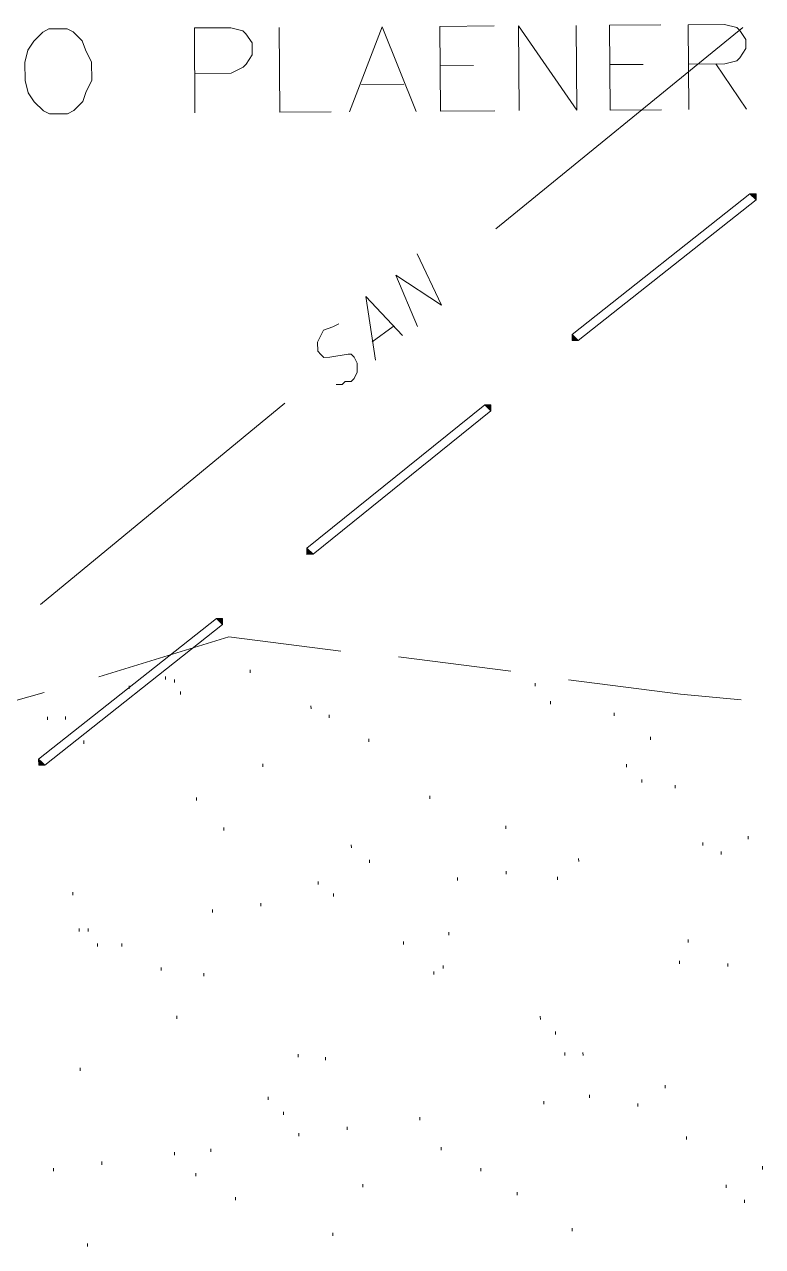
# Model space of a CAD drawing. Header units: inches. Extents: x -5728 to 15181, y 9834 to 15140.
# Drawn here: x 6282.8 to 6477.7, y 14632.2 to 14954.9 of the extents above; entities that cross this region are included whole.
import ezdxf

# ---------------------------------------------------------------- set-up
doc = ezdxf.new("R2010")
doc.units = ezdxf.units.IN
doc.header["$MEASUREMENT"] = 0
doc.linetypes.add('IMPORT-DASHEDX2 _4_', pattern=[0.1125, 0.075, -0.0375])
for name, color, linetype, lineweight in [('PDF_Geometry', 1, 'Continuous', 9), ('PDF_Solid Fills', 1, 'Continuous', 9), ('site plan converted for PDF_dwg', 1, 'Continuous', 9)]:
    doc.layers.add(name, color=color, linetype=linetype, lineweight=lineweight)

# ---------------------------------------------------------------- blocks, each defined once
blk = doc.blocks.new('site plan converted for PDF_dwg-1480341-SITE PLAN')
at = {"layer": 'PDF_Solid Fills'}
for points in [[(4365.72, 5029.8), (4364.12, 5031.4), (4365.72, 5031.4)], [(4316.92, 4993), (4316.92, 4994.6), (4318.52, 4993)], [(4295.32, 4974.6), (4293.72, 4976.2), (4295.32, 4976.2)], [(4246.52, 4937), (4246.52, 4938.6), (4248.12, 4937)], [(4224.12, 4918.6), (4222.52, 4920.2), (4224.12, 4920.2)], [(4175.32, 4881.8), (4175.32, 4883.4), (4176.92, 4881.8)]]:
    blk.add_hatch(color=147, dxfattribs=at).paths.add_polyline_path(points, flags=0)
at = {"layer": 'PDF_Geometry', "color": 155, "lineweight": 15}
for p, q in [((4296.92, 5022.6), (4362.52, 5075.4)), ((4282.52, 5065.8), (4291.32, 5065.8)), ((4327.32, 5065.8), (4336.12, 5065.8)), ((4355.32, 5065.8), (4363.32, 5053.8)), ((4261.72, 5061), (4272.92, 5061)), ((4269.72, 4997), (4264.12, 4993)), ((4176.12, 4924.2), (4240.92, 4977)), ((4300.12, 4905.8), (4270.52, 4909.8)), ((4231.32, 4906.6), (4231.32, 4905.8)), ((4199.32, 4902.6), (4199.32, 4901.8)), ((4208.92, 4905), (4208.92, 4904.2)), ((4211.32, 4904.2), (4211.32, 4903.4)), ((4306.52, 4902.6), (4306.52, 4901.8)), ((4176.92, 4901), (4148.12, 4893)), ((4212.92, 4901), (4212.92, 4900.2)), ((4247.32, 4897), (4247.32, 4896.2)), ((4310.52, 4897.8), (4310.52, 4897)), ((4177.72, 4894.6), (4177.72, 4893.8)), ((4182.52, 4894.6), (4182.52, 4893.8)), ((4252.12, 4894.6), (4252.12, 4893.8)), ((4327.32, 4894.6), (4327.32, 4893.8)), ((4187.32, 4888.2), (4187.32, 4887.4)), ((4262.52, 4888.2), (4262.52, 4887.4)), ((4336.92, 4888.2), (4336.92, 4887.4)), ((4234.52, 4881.8), (4234.52, 4881)), ((4330.52, 4881), (4330.52, 4880.2)), ((4334.52, 4877), (4334.52, 4876.2)), ((4343.32, 4875.4), (4343.32, 4874.6)), ((4216.92, 4873), (4216.92, 4872.2)), ((4278.52, 4873), (4278.52, 4872.2)), ((4224.12, 4865), (4224.12, 4864.2)), ((4298.52, 4865), (4298.52, 4864.2)), ((4362.52, 4861.8), (4362.52, 4861)), ((4257.72, 4860.2), (4257.72, 4859.4)), ((4350.52, 4860.2), (4350.52, 4859.4)), ((4355.32, 4857.8), (4355.32, 4857)), ((4262.52, 4856.2), (4262.52, 4855.4)), ((4317.72, 4856.2), (4317.72, 4855.4)), ((4285.72, 4851.4), (4285.72, 4850.6)), ((4298.52, 4853), (4298.52, 4852.2)), ((4312.12, 4851.4), (4312.12, 4850.6)), ((4184.12, 4848.2), (4184.12, 4847.4)), ((4248.92, 4850.6), (4248.92, 4849.8)), ((4233.72, 4845), (4233.72, 4844.2)), ((4252.92, 4847.4), (4252.92, 4846.6)), ((4220.92, 4843.4), (4220.92, 4842.6)), ((4185.72, 4838.6), (4185.72, 4837.8)), ((4188.12, 4838.6), (4188.12, 4837.8)), ((4190.52, 4834.6), (4190.52, 4833.8)), ((4196.92, 4834.6), (4196.92, 4833.8)), ((4271.32, 4834.6), (4271.32, 4833.8)), ((4283.32, 4837), (4283.32, 4836.2)), ((4346.52, 4834.6), (4346.52, 4833.8)), ((4207.32, 4828.2), (4207.32, 4827.4)), ((4281.72, 4828.2), (4281.72, 4827.4)), ((4344.12, 4829), (4344.12, 4828.2)), ((4356.92, 4828.2), (4356.92, 4827.4)), ((4218.52, 4826.6), (4218.52, 4825.8)), ((4279.32, 4826.6), (4279.32, 4825.8)), ((4211.32, 4815.4), (4211.32, 4814.6)), ((4307.32, 4814.6), (4307.32, 4813.8)), ((4311.32, 4810.6), (4311.32, 4809.8)), ((4243.32, 4805), (4243.32, 4804.2)), ((4250.52, 4804.2), (4250.52, 4803.4)), ((4313.72, 4805), (4313.72, 4804.2)), ((4318.52, 4805), (4318.52, 4804.2)), ((4185.72, 4801.8), (4185.72, 4801)), ((4340.12, 4796.2), (4340.12, 4795.4)), ((4235.32, 4793.8), (4235.32, 4793)), ((4320.12, 4793.8), (4320.12, 4793)), ((4239.32, 4789.8), (4239.32, 4789)), ((4308.12, 4792.2), (4308.12, 4791.4)), ((4332.92, 4791.4), (4332.92, 4790.6)), ((4275.32, 4788.2), (4275.32, 4787.4)), ((4243.32, 4784.2), (4243.32, 4783.4)), ((4256.12, 4785.8), (4256.12, 4785)), ((4220.12, 4780.2), (4220.12, 4779.4)), ((4280.92, 4780.2), (4280.92, 4779.4)), ((4345.72, 4782.6), (4345.72, 4781.8)), ((4191.32, 4777), (4191.32, 4776.2)), ((4210.52, 4779.4), (4210.52, 4778.6)), ((4178.52, 4775.4), (4178.52, 4774.6)), ((4216.12, 4773.8), (4216.12, 4773)), ((4291.32, 4774.6), (4291.32, 4773.8)), ((4365.72, 4774.6), (4365.72, 4773.8)), ((4260.12, 4770.6), (4260.12, 4769.8)), ((4226.52, 4767.4), (4226.52, 4766.6)), ((4300.92, 4768.2), (4300.92, 4767.4)), ((4356.12, 4769.8), (4356.12, 4769)), ((4360.92, 4765.8), (4360.92, 4765)), ((4252.12, 4757.8), (4252.12, 4757)), ((4315.32, 4758.6), (4315.32, 4757.8)), ((4187.32, 4755.4), (4187.32, 4754.6))]:
    blk.add_line(p, q, dxfattribs=at)
at = {"layer": 'PDF_Geometry', "color": 155, "lineweight": 15, "flags": 128}
blk.add_lwpolyline([(4179.32, 5076.2), (4177.72, 5075.4), (4175.32, 5073), (4173.72, 5070.6), (4172.92, 5067.4), (4172.92, 5062.6), (4173.72, 5059.4), (4175.32, 5057), (4177.72, 5054.6), (4179.32, 5053.8), (4184.12, 5053.8), (4185.72, 5054.6), (4188.12, 5057), (4188.92, 5059.4), (4190.52, 5062.6), (4190.52, 5067.4), (4188.92, 5070.6), (4188.12, 5073), (4185.72, 5075.4), (4184.12, 5076.2)], close=True, dxfattribs=at)
for points in [[(4217.72, 5053.8), (4217.72, 5076.2), (4227.32, 5076.2), (4230.52, 5075.4), (4231.32, 5074.6), (4232.92, 5072.2), (4232.92, 5069), (4231.32, 5066.6), (4230.52, 5065.8), (4227.32, 5064.2), (4217.72, 5064.2)], [(4240.12, 5076.2), (4240.12, 5053.8), (4253.72, 5053.8)], [(4258.52, 5053.8), (4267.32, 5076.2), (4276.12, 5053.8)], [(4296.92, 5053.8), (4282.52, 5053.8), (4282.52, 5076.2), (4296.92, 5076.2)], [(4303.32, 5053.8), (4303.32, 5076.2), (4318.52, 5053.8), (4318.52, 5076.2)], [(4340.92, 5053.8), (4327.32, 5053.8), (4327.32, 5076.2), (4340.92, 5076.2)], [(4348.12, 5053.8), (4348.12, 5076.2), (4357.72, 5076.2), (4360.92, 5075.4), (4361.72, 5074.6), (4363.32, 5072.2), (4363.32, 5069.8), (4361.72, 5067.4), (4360.92, 5066.6), (4357.72, 5065.8), (4348.12, 5065.8)], [(4276.12, 4997), (4270.52, 5010.6), (4282.52, 5002.6), (4276.12, 5016.2)], [(4264.92, 4988.2), (4262.52, 5005), (4272.12, 4994.6)], [(4254.52, 4981.8), (4256.12, 4981.8), (4256.92, 4982.6), (4258.52, 4982.6), (4259.32, 4983.4), (4260.12, 4985), (4260.12, 4987.4), (4259.32, 4989), (4258.52, 4989.8), (4257.72, 4989.8), (4252.92, 4989), (4251.32, 4989), (4250.52, 4989.8), (4249.72, 4990.6), (4249.72, 4993), (4250.52, 4994.6), (4251.32, 4996.2), (4253.72, 4997), (4255.32, 4997.8)], [(4255.32, 4911.4), (4225.72, 4915.4), (4191.32, 4905)], [(4360.92, 4897.8), (4344.92, 4899.4), (4315.32, 4903.4)]]:
    blk.add_lwpolyline(points, dxfattribs=at)
at = {"layer": 'PDF_Geometry', "color": 147, "flags": 128}
for points in [[(4318.52, 4993), (4365.72, 5029.8), (4364.92, 5030.6), (4364.12, 5031.4), (4316.92, 4994.6), (4317.72, 4993.8), (4318.52, 4993), (4316.92, 4993), (4316.92, 4994.6)], [(4364.12, 5031.4), (4365.72, 5031.4), (4365.72, 5029.8)], [(4248.12, 4937), (4295.32, 4974.6), (4294.52, 4975.4), (4293.72, 4976.2), (4246.52, 4938.6), (4247.32, 4937.8), (4248.12, 4937), (4246.52, 4937), (4246.52, 4938.6)], [(4293.72, 4976.2), (4295.32, 4976.2), (4295.32, 4974.6)], [(4176.92, 4881.8), (4224.12, 4918.6), (4223.32, 4919.4), (4222.52, 4920.2), (4175.32, 4883.4), (4176.12, 4882.6), (4176.92, 4881.8), (4175.32, 4881.8), (4175.32, 4883.4)], [(4222.52, 4920.2), (4224.12, 4920.2), (4224.12, 4918.6)]]:
    blk.add_lwpolyline(points, dxfattribs=at)
at = {"layer": 'PDF_Solid Fills', "color": 147}
for p, q in [((4365.72, 5029.8), (4364.12, 5031.4)), ((4364.12, 5031.4), (4365.72, 5031.4)), ((4365.72, 5031.4), (4365.72, 5029.8)), ((4316.92, 4993), (4316.92, 4994.6)), ((4316.92, 4994.6), (4318.52, 4993)), ((4318.52, 4993), (4316.92, 4993)), ((4295.32, 4974.6), (4293.72, 4976.2)), ((4293.72, 4976.2), (4295.32, 4976.2)), ((4295.32, 4976.2), (4295.32, 4974.6)), ((4246.52, 4937), (4246.52, 4938.6)), ((4246.52, 4938.6), (4248.12, 4937)), ((4248.12, 4937), (4246.52, 4937)), ((4224.12, 4918.6), (4222.52, 4920.2)), ((4222.52, 4920.2), (4224.12, 4920.2)), ((4224.12, 4920.2), (4224.12, 4918.6)), ((4175.32, 4881.8), (4175.32, 4883.4)), ((4175.32, 4883.4), (4176.92, 4881.8)), ((4176.92, 4881.8), (4175.32, 4881.8))]:
    blk.add_line(p, q, dxfattribs=at)

msp = doc.modelspace()

# ---------------------------------------------------------------- block references
at = {"layer": 'site plan converted for PDF_dwg', "color": 147, "linetype": 'IMPORT-DASHEDX2 _4_', "rotation": 0.383349167194431}
msp.add_blockref('site plan converted for PDF_dwg-1480341-SITE PLAN', (2144.04, 9849.68), dxfattribs=at)

doc.saveas('drawing.dxf')
